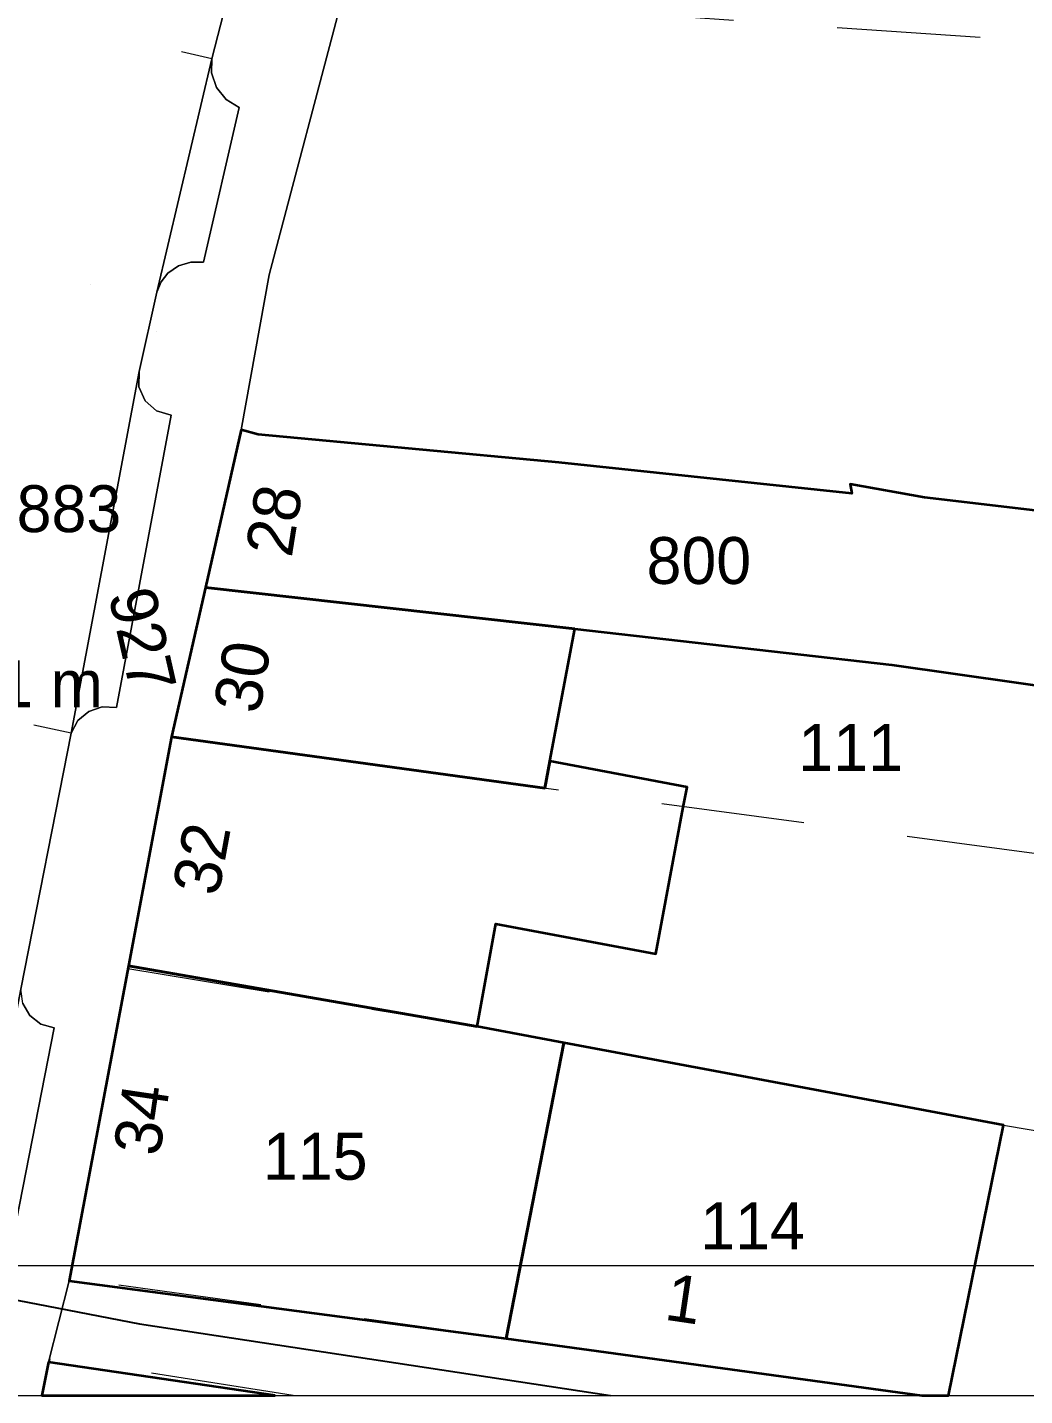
# Model space of a CAD drawing. Header units: metres. Extents: x 0 to 105485, y 0 to 425721.
# Drawn here: x 104694.18 to 104713.32, y 425150 to 425176.26 of the extents above; entities that cross this region are included whole.
import ezdxf
from ezdxf.enums import TextEntityAlignment as Align

# ---------------------------------------------------------------- set-up
doc = ezdxf.new("R2010")
doc.units = ezdxf.units.M
doc.header["$MEASUREMENT"] = 0
doc.linetypes.add('KG-PERCEEL-SO', pattern=[19, 5.5, -4, 5.5, -4])
for name, color, linetype, lineweight in [('B-XX-IE-MEUBILAIR-G', 7, 'Continuous', 18), ('B-XX-IE-MEUBILAIR_WEGMEUBILAIR-G', 7, 'Continuous', 18), ('B-XX-KG-GRENS_PERCEEL-G', 150, 'KG-PERCEEL-SO', 18), ('B-XX-KG-GRENS_PERCEEL-T', 150, 'KG-PERCEEL-SO', 18), ('B-XX-MO-ONDERZOEK_SONDERING-T', 90, 'Continuous', 18), ('B-XX-OG-BEBOUWING-G', 7, 'Continuous', 35), ('B-XX-OG-BEBOUWING_HUISNUMMER-T', 7, 'Continuous', 18), ('B-XX-OG-GRENS-G', 7, 'Continuous', 18), ('B-XX-OG-TERREIN_ERF-G', 7, 'Continuous', 18), ('B-XX-VH-OPENVERHARDING-G', 90, 'Continuous', 18), ('B-XX-VW-MARKERING-G', 7, 'Continuous', 18)]:
    doc.layers.add(name, color=color, linetype=linetype, lineweight=lineweight)
doc.layers.add('GIS-WEGVAKKEN', color=2, linetype='Continuous')

msp = doc.modelspace()

# ---------------------------------------------------------------- linework, layer by layer
at = {"layer": 'B-XX-IE-MEUBILAIR-G', "color": 0, "true_color": 0x604a38}
msp.add_polyline3d([(104695.383, 425171.318, 2.481), (104695.383, 425171.318, 3.981)], dxfattribs=at)
at = {"layer": 'B-XX-IE-MEUBILAIR_WEGMEUBILAIR-G', "color": 0, "true_color": 0x604a38}
msp.add_polyline3d([(104696.647, 425170.429, 2.584), (104696.647, 425170.429, 4.084)], dxfattribs=at)
at = {"layer": 'B-XX-KG-GRENS_PERCEEL-G', "ltscale": 0.5, "flags": 128}
for points in [[(104698.282, 425168.534), (104698.82, 425171.506), (104700.246, 425176.911)], [(104700.246, 425176.911), (104713.933, 425175.964), (104717.89, 425175.836)], [(104697.595, 425165.507), (104698.282, 425168.534)], [(104698.282, 425168.534), (104698.609, 425168.441), (104704.38, 425167.905), (104710.002, 425167.31), (104709.974, 425167.489), (104711.4, 425167.236), (104714.731, 425166.844), (104716.142, 425166.659)], [(104696.944, 425162.639), (104697.595, 425165.507)], [(104697.595, 425165.507), (104710.771, 425164.027), (104715.59, 425163.339)], [(104696.107, 425158.197), (104696.944, 425162.639)], [(104696.944, 425162.639), (104703.661, 425161.719), (104715.555, 425160.136), (104721.943, 425159.033)], [(104703.365, 425151.098), (104694.986, 425152.251), (104696.107, 425158.197)], [(104696.107, 425158.197), (104702.808, 425157.082), (104704.473, 425156.771)], [(104703.365, 425151.098), (104704.473, 425156.771)], [(104704.473, 425156.771), (104712.913, 425155.19)], [(104711.859, 425150), (104712.913, 425155.19)], [(104712.913, 425155.19), (104722.661, 425153.537), (104738.592, 425150.662)], [(104703.365, 425151.098), (104711.344, 425150)], [(104699.277, 425150), (104694.613, 425150.736), (104694.47, 425150)]]:
    msp.add_lwpolyline(points, dxfattribs=at)
at = {"layer": 'B-XX-OG-BEBOUWING-G', "ltscale": 0.5}
for points in [[(104704.683, 425164.711), (104710.77, 425164.026), (104715.59, 425163.339), (104715.834, 425163.304), (104716.33, 425166.633), (104713.738, 425166.96), (104711.4, 425167.236), (104709.973, 425167.488), (104710.001, 425167.309), (104704.38, 425167.905), (104698.609, 425168.441), (104698.282, 425168.534), (104697.595, 425165.507)], [(104704.683, 425164.711), (104697.595, 425165.507), (104696.944, 425162.639), (104704.11, 425161.656), (104704.207, 425162.172)], [(104704.207, 425162.172), (104704.11, 425161.656), (104696.944, 425162.639), (104696.12, 425158.249), (104702.808, 425157.082), (104703.17, 425159.054), (104706.24, 425158.479), (104706.767, 425161.292), (104706.839, 425161.679)], [(104696.12, 425158.249), (104694.979, 425152.2), (104703.365, 425151.098), (104704.473, 425156.77), (104702.808, 425157.082)], [(104703.365, 425151.098), (104711.344, 425150), (104711.859, 425150), (104712.913, 425155.19), (104704.473, 425156.77)], [(104698.935, 425150), (104694.584, 425150.645), (104694.458, 425150)]]:
    msp.add_lwpolyline(points, close=True, dxfattribs=at)
at = {"layer": 'B-XX-OG-GRENS-G'}
msp.add_polyline3d([(104682.5, 425177.5, 1.937), (104677.5, 425167.5, 2.261), (104677.5, 425162.5, 0.849), (104672.5, 425152.5, 2.341), (104677.5, 425152.5, 2.119), (104682.5, 425152.5, 2.293), (104687.5, 425152.5, 2.485), (104692.5, 425152.5, 2.649), (104697.5, 425152.5, 2.811), (104702.5, 425152.5, 2.884), (104707.5, 425152.5, 2.893), (104712.5, 425152.5, 3.055), (104717.5, 425152.5, 3.159)], dxfattribs=at)
at = {"layer": 'B-XX-OG-TERREIN_ERF-G', "ltscale": 0.5}
for points in [[(104700.246, 425176.911), (104698.82, 425171.506), (104698.282, 425168.534), (104698.609, 425168.441), (104704.38, 425167.905), (104710.001, 425167.309), (104709.973, 425167.488), (104711.4, 425167.236), (104713.738, 425166.96), (104714.263, 425172.162), (104715.143, 425172.08), (104716.392, 425171.889), (104716.464, 425173.109), (104713.726, 425173.197), (104713.933, 425175.964), (104717.919, 425175.835), (104718.939, 425175.802), (104719.911, 425175.77), (104719.728, 425171.926), (104723.883, 425171.732), (104724.331, 425175.588), (104721.108, 425175.723), (104721.612, 425180.028)], [(104715.59, 425163.339), (104710.77, 425164.026), (104704.683, 425164.711), (104704.207, 425162.172), (104706.839, 425161.679), (104706.767, 425161.292), (104706.24, 425158.479), (104703.17, 425159.054), (104702.808, 425157.082), (104704.473, 425156.77), (104712.913, 425155.19), (104711.859, 425150), (104718.226, 425150)]]:
    msp.add_lwpolyline(points, dxfattribs=at)
at = {"layer": 'B-XX-VH-OPENVERHARDING-G', "ltscale": 0.5}
for points in [[(104692.616, 425176.647), (104692.147, 425174.361), (104691.996, 425173.627), (104691.633, 425171.906), (104691.095, 425169.353), (104689.842, 425163.021), (104687.951, 425153.224), (104687.328, 425150), (104692.564, 425150), (104694.051, 425157.798), (104695.02, 425162.714), (104696.323, 425169.65), (104696.66, 425171.177), (104697.718, 425175.654), (104698.905, 425180.259)], [(104698.905, 425180.259), (104697.718, 425175.654), (104697.715, 425175.382), (104697.809, 425175.104), (104697.991, 425174.873), (104698.241, 425174.719), (104697.559, 425171.748), (104697.315, 425171.753), (104697.078, 425171.681), (104696.875, 425171.54), (104696.743, 425171.373), (104696.66, 425171.177), (104696.323, 425169.65), (104696.317, 425169.356), (104696.436, 425169.088), (104696.657, 425168.897), (104696.939, 425168.817), (104695.886, 425163.205), (104695.613, 425163.218), (104695.356, 425163.13), (104695.149, 425162.954), (104695.02, 425162.714), (104694.051, 425157.798)], [(104694.09, 425157.527), (104694.224, 425157.296), (104694.435, 425157.131), (104694.692, 425157.057), (104693.302, 425150), (104694.458, 425150), (104694.584, 425150.645), (104694.979, 425152.2), (104696.12, 425158.249), (104696.944, 425162.639), (104697.595, 425165.507), (104698.282, 425168.534), (104698.82, 425171.506), (104700.246, 425176.911)]]:
    msp.add_lwpolyline(points, dxfattribs=at)
for points in [[(104698.241, 425174.719), (104697.991, 425174.873), (104697.809, 425175.104), (104697.715, 425175.382), (104697.718, 425175.654), (104696.66, 425171.177), (104696.743, 425171.373), (104696.875, 425171.54), (104697.078, 425171.681), (104697.315, 425171.753), (104697.559, 425171.748)], [(104696.939, 425168.817), (104696.657, 425168.897), (104696.436, 425169.088), (104696.317, 425169.356), (104696.323, 425169.65), (104695.02, 425162.714), (104695.149, 425162.954), (104695.356, 425163.13), (104695.613, 425163.218), (104695.886, 425163.205)], [(104693.302, 425150), (104694.692, 425157.057), (104694.435, 425157.131), (104694.224, 425157.296), (104694.09, 425157.527), (104694.051, 425157.798), (104692.564, 425150)], [(104711.344, 425150), (104703.365, 425151.098), (104694.979, 425152.2), (104694.584, 425150.645), (104698.935, 425150)]]:
    msp.add_lwpolyline(points, close=True, dxfattribs=at)
at = {"layer": 'B-XX-VW-MARKERING-G', "color": 0, "ltscale": 0.5, "true_color": 0x808080}
for points in [[(104697.718, 425175.654, 2.53), (104697.134, 425175.785, 2.493)], [(104695.02, 425162.714, 2.586), (104694.304, 425162.867, 2.544)]]:
    msp.add_polyline3d(points, dxfattribs=at)
at = {"layer": 'GIS-WEGVAKKEN'}
msp.add_lwpolyline([(104690.472, 425152.507), (104696.33, 425151.38), (104705.373, 425150)], dxfattribs=at)

# ---------------------------------------------------------------- texts
at = {"layer": 'B-XX-KG-GRENS_PERCEEL-T'}
for s, p in [('800', (104707.066, 425166.025)), ('111', (104709.98, 425162.438)), ('115', (104699.704, 425154.593)), ('114', (104708.097, 425153.258))]:
    msp.add_text(s, height=0.9, dxfattribs=at).set_placement(p, align=Align.MIDDLE_CENTER)
msp.add_text('927', height=0.9, rotation=282.8, dxfattribs=at).set_placement((104696.389, 425164.499), align=Align.MIDDLE_CENTER)
at = {"layer": 'B-XX-MO-ONDERZOEK_SONDERING-T', "color": 10, "lineweight": 18}
for s, p in [('CPT000000091883', (104690.76, 425167.02)), ('mv +2,37 · 25,1 m', (104690.76, 425163.66))]:
    msp.add_text(s, height=0.9, dxfattribs=at).set_placement(p, align=Align.MIDDLE_CENTER)
at = {"layer": 'B-XX-OG-BEBOUWING_HUISNUMMER-T'}
for s, rotation, p in [('28', 80.9, (104698.911, 425166.797)), ('30', 80.6, (104698.301, 425163.797)), ('32', 79.6, (104697.521, 425160.304)), ('34', 81.6, (104696.367, 425155.301)), ('1', 351.6, (104706.782, 425151.858))]:
    msp.add_text(s, height=0.9, rotation=rotation, dxfattribs=at).set_placement(p, align=Align.MIDDLE_CENTER)

doc.saveas('drawing.dxf')
